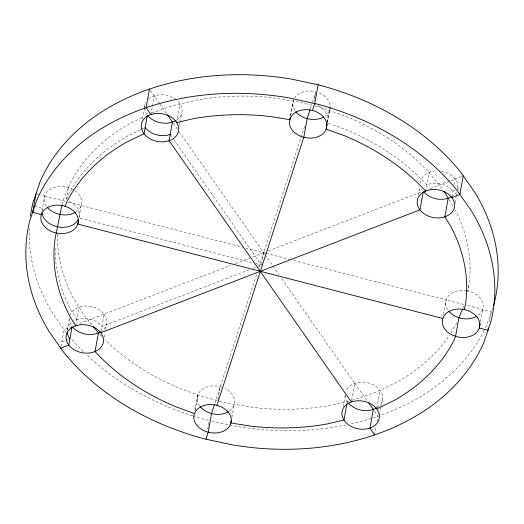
<?xml version="1.0" encoding="UTF-8"?>
<svg xmlns="http://www.w3.org/2000/svg" width="524" height="524" viewBox="0 0 524 524"><rect width="100%" height="100%" fill="white"/><g stroke="black" fill="none" stroke-linecap="round" stroke-linejoin="round"><path stroke-width="0.39" stroke-dasharray="2.62 1.97" d="M42.038 210.753L44.697 196.009L40.754 194.961M68.395 187.703L66.162 200.122L68.29 195.039A207.818 154.685 10.2 0 1 127.181 136.227L140.818 129.644M81.194 205.454L78.954 217.873L252.751 262.858M61.026 346.606L64.098 329.537L72.135 326.439A18.89 14.063 10.2 0 1 69.417 317.721M67.216 330.303L69.45 317.885M75.816 325.849L79.17 307.221M101.027 331.207L104.099 314.131A18.89 14.063 10.2 0 0 82.766 306.291L78.299 307.444A18.89 14.063 10.2 0 0 70.124 314.865M142.443 119.013L144.12 109.699M144.257 108.92L145.096 104.269M104.132 337.43L104.97 332.773M105.527 329.668L106.365 325.011M150.899 114.592L152.294 106.831M152.432 106.058L154.246 95.964M176.627 122.616L179.974 103.988M179.496 125.36L179.915 123.035M180.053 122.256L181.592 113.721M194.869 410.947L197.659 395.424L199.408 392.109A18.89 14.063 10.2 0 1 223.368 387.747M195.262 409.676L197.915 394.932M207.753 429.117L208.31 426.012M208.447 425.233L209.011 422.128M217.886 399.91L220.263 386.719L256.898 273.607M231.857 417.523L234.228 404.332M304.66 126.336L263.677 252.686L261.443 265.105L258.384 266.277M290.519 115.68L293.564 99.678M290.597 115.811L293.25 101.06M314.158 101.204L314.433 99.652M314.577 98.879L314.996 96.547M315.134 95.774L315.69 92.669M329.517 110.472L327.284 122.885L346.069 129.703A207.818 154.685 10.2 0 1 426.274 184.376L426.759 184.972L428.305 184.271A18.89 14.063 10.2 0 1 450.804 189.007L452.874 191.391L455.094 190.533M327.461 122.74L330.251 107.217A18.89 14.063 10.2 0 0 317.767 92.381M343.109 406.762L345.251 394.847M347.065 402.943L347.34 401.391M351.617 400.428L354.689 383.352L280.943 277.478M376.808 408.196L380.024 390.341M374.555 434.913L376.232 425.599M376.933 421.722L377.909 416.285L373.33 409.408M418.257 195.439L419.789 186.904M379.697 414.988L380.994 407.731M381.092 407.227L382.769 397.913M425.639 191.175L428.992 172.553M451.898 196.821L453.437 188.286M453.994 185.182L455.107 178.972M455.186 202.677L456.162 197.24M456.299 196.467L457 192.583M457.557 189.478L457.976 187.153M443.52 314.636L446.173 299.885L292.117 260.042M467.709 291.92L468.823 285.718A207.818 154.685 10.2 0 0 455.336 210.052M480.41 321.815L482.65 309.396M489.514 321.749L491.329 311.662L466.688 305.237M330.251 107.217L329.439 110.8A18.89 14.063 10.2 0 1 324.991 116.145M327.428 122.236L328.017 119.636A18.89 14.063 10.2 0 0 315.533 104.8M62.061 204.511L62.945 200.731L70.524 182.621A207.818 154.685 10.2 0 1 129.415 123.808L143.773 116.878M468.823 285.718L467.585 291.03L468.803 291.22A18.89 14.063 10.2 0 1 478.006 315.474M258.908 267.404L263.677 252.686L179.457 132.074M310.3 108.946L312.225 103.012M312.461 102.272L315.834 91.89L312.166 91.137A18.89 14.063 10.2 0 0 294.233 98.342M214.938 403.133L220.263 386.719M492.56 308.04L487.143 323.97A236.16 175.776 10.2 0 1 484.445 329.773M462.895 308.263L464.408 304.641L446.173 299.885M141.539 129.297L144.408 127.915M79.746 323.511L230.842 265.327M235.427 263.565L265.203 252.096M268.262 250.924L421.067 192.085M430.158 188.581L449.815 181.009M450.575 180.721L461.768 176.411M61.865 341.949L65.52 340.548M66.247 340.266L68.441 339.421M249.228 269.808L101.866 326.55A18.89 14.063 10.2 0 0 80.532 318.71L76.065 319.863A18.89 14.063 10.2 0 0 74.061 320.78M253.04 268.34L257.625 266.572M458.055 189.393L459.535 188.823M151.58 113.151L172.606 105.724L196.533 100.097A207.818 154.685 10.2 0 1 273.076 97.811L298.844 101.964L311.505 105.239M348.82 401.043L330.821 405.281A207.818 154.685 10.2 0 1 254.271 407.561L228.51 403.414L203.299 396.884L179.044 388.088A207.818 154.685 10.2 0 1 104.944 339.716M351.787 400.349L377.241 391.703L397.939 381.57A207.818 154.685 10.2 0 0 449.468 335.124M466.858 290.912L463.936 290.447A18.89 14.063 10.2 0 0 448.406 310.771M211.617 421.08L235.715 426.235A236.16 175.776 10.2 0 0 346.639 424.794M315.422 106.254L324.048 108.488L348.303 117.284A207.818 154.685 10.2 0 1 428.508 171.957L442.767 189.419M44.697 196.009L65.225 201.321M68.264 202.107L242.343 247.164M245.507 247.983L265.255 253.099M266.048 253.302L288.953 259.223M255.909 263.67L261.443 265.105L173.012 138.46M208.657 420.412L206.751 419.921A236.16 175.776 10.2 0 1 193.363 416.017M37.597 194.129L39.962 194.758M34.577 206.338L42.457 208.428A18.89 14.063 10.2 0 0 42.005 210.589M91.72 324.697L84.58 315.959L73.144 297.501A207.818 154.685 10.2 0 1 57.339 234.221M354.689 383.352L367.737 401.587M150.316 90.338L159.25 103.13M159.709 103.785L166.979 114.206M173.379 123.363L177.584 129.389M170.208 134.439L172.547 137.786M66.063 332.347L52.112 312.363A236.16 175.776 10.2 0 1 29.279 228.936M263.677 252.686L264.607 254.029M265.079 254.697L272.546 265.419M273.011 266.087L279.076 274.799M449.068 199.578L453.352 206.489M76.936 319.64L70.91 309.92A207.818 154.685 10.2 0 1 55.099 246.634M347.726 402.131L345.866 398.567A18.89 14.063 10.2 0 1 345.27 395.587M484.091 330.493A236.16 175.776 10.2 0 1 349.777 424.126M192.583 415.768A236.16 175.776 10.2 0 1 86.224 354.421M83.323 351.604A236.16 175.776 10.2 0 1 71.054 338.465M377.221 407.469A18.89 14.063 10.2 0 0 380.286 390.629L377.319 387.452A18.89 14.063 10.2 0 0 345.906 391.238M74.605 190.553A18.89 14.063 10.2 0 1 76.57 211.539M46.472 206.214A18.89 14.063 10.2 0 1 48.038 190.952A18.89 14.063 10.2 0 1 67.295 187.297L71.867 188.981A18.89 14.063 10.2 0 1 73.943 190.127M104.099 314.131A18.89 14.063 10.2 0 1 101.741 331.096M229.532 410.96A18.89 14.063 10.2 0 0 234.156 404.875L234.66 401.24A18.89 14.063 10.2 0 0 224.835 388.402M199.926 406.303A18.89 14.063 10.2 0 1 197.659 395.424M456.45 192.066A18.89 14.063 10.2 0 1 451.937 196.507M420.49 183.02A18.89 14.063 10.2 0 1 426.529 173.667L430.538 171.852A18.89 14.063 10.2 0 1 436.741 170.857M441.404 171.191A18.89 14.063 10.2 0 1 453.037 176.588L455.854 179.83A18.89 14.063 10.2 0 1 457.622 189.334M294.933 110.577A18.89 14.063 10.2 0 1 292.752 103.261M176.968 119.806A18.89 14.063 10.2 0 0 181.324 106.372L179.326 102.842A18.89 14.063 10.2 0 0 176.817 100.202M146.871 114.474A18.89 14.063 10.2 0 1 144.591 107.905M144.591 107.165A18.89 14.063 10.2 0 1 146.006 102.219M148.449 99.213A18.89 14.063 10.2 0 1 153.519 96.154L157.993 95.001A18.89 14.063 10.2 0 1 176.241 99.724M456.83 322.751A207.818 154.685 10.2 0 1 449.92 334.456M101.571 336.303A207.818 154.685 10.2 0 1 99.383 333.998M67.183 330.14A18.89 14.063 10.2 0 1 72.26 321.893M69.633 201.399A18.89 14.063 10.2 0 1 79.157 217.165"/><path stroke-width="0.79" d="M36.025 193.71L32.671 212.338L41.344 214.637A18.89 14.063 10.2 0 1 63.941 205.925L68.52 207.602A18.89 14.063 10.2 0 1 77.84 224.082L442.819 318.513A18.89 14.063 10.2 0 1 460.583 309.075L465.45 309.848A18.89 14.063 10.2 0 1 479.296 328.024L487.975 330.29L488.394 327.959M78.397 220.977L77.84 224.082A18.89 14.063 10.2 0 1 60.109 233.553L55.243 232.787A18.89 14.063 10.2 0 1 41.344 214.637M71.998 327.218L68.782 345.067L60.751 348.159M149.445 89.087L146.091 107.715L150.899 114.592M147.218 115.922L144.008 133.777L126.061 142.43A207.818 154.685 10.2 0 0 67.17 201.249L65.048 206.332M231.294 420.628L230.874 422.96L250.924 426.189A207.818 154.685 10.2 0 0 327.467 423.903L343.993 420.019L346.921 403.722M290.316 117.363L289.903 119.688L269.729 116.439A207.818 154.685 10.2 0 0 193.179 118.719L176.627 122.616M30.425 216.058A236.16 175.776 10.2 0 1 33.064 202.408L40.21 181.402A236.16 175.776 10.2 0 1 291.639 79.137L318.127 84.809L314.78 103.438L312.481 110.518M327.14 123.664L326.164 129.094L344.956 135.912A207.818 154.685 10.2 0 1 425.154 190.585L425.639 191.175M423.215 191.974L420.006 209.829L100.752 332.76A18.89 14.063 10.2 0 0 79.419 324.919L74.945 326.072A18.89 14.063 10.2 0 0 68.782 345.067A18.89 14.063 10.2 0 0 94.589 351.755L98.394 349.724A18.89 14.063 10.2 0 0 100.752 332.76M463.249 175.841L459.902 194.463L451.76 197.6M480.135 323.367L479.296 328.024A18.89 14.063 10.2 0 1 456.659 336.69L452.094 335A18.89 14.063 10.2 0 1 442.819 318.513M61.884 205.27L55.177 238.282A207.818 154.685 10.2 0 0 69.797 316.129L75.816 325.849M464.231 309.658L465.476 304.339A207.818 154.685 10.2 0 0 450.856 226.499L444.856 216.818L448.21 198.196L444.024 191.443M205.939 439.204L232.361 444.863A236.16 175.776 10.2 0 0 483.79 342.598L490.936 321.592A236.16 175.776 10.2 0 0 471.888 211.637L457.544 191.096A236.16 175.776 10.2 0 0 317.249 104.08L288.285 97.765A236.16 175.776 10.2 0 0 36.857 200.03L29.711 221.03A236.16 175.776 10.2 0 0 48.758 330.985L63.103 351.532A236.16 175.776 10.2 0 0 203.404 438.549L205.939 439.204L208.198 432.208L211.552 413.58L214.454 404.626M310.057 109.686L307.175 118.588L303.822 137.209L216.91 405.347A18.89 14.063 10.2 0 0 196.055 410.731L194.306 414.052A18.89 14.063 10.2 0 0 208.198 432.208A18.89 14.063 10.2 0 0 230.802 423.503L231.307 419.868A18.89 14.063 10.2 0 0 216.91 405.347M493.3 305.865L494.289 302.97A236.16 175.776 10.2 0 0 475.242 193.015L460.897 172.468A236.16 175.776 10.2 0 0 320.596 85.451L318.127 84.809M462.594 308.983L458.952 317.675L455.605 336.297L453.476 341.379A207.818 154.685 10.2 0 1 394.585 400.192L376.671 408.969M100.405 331.81L97.942 333.126A18.89 14.063 10.2 0 1 72.574 326.989M451.19 196.847L447.928 198.321A18.89 14.063 10.2 0 1 425.429 193.585L423.877 191.797M170.208 134.439L166.462 135.408A18.89 14.063 10.2 0 1 145.128 127.568M194.568 413.56L175.697 406.716A207.818 154.685 10.2 0 1 95.492 352.043L95.054 351.506L98.407 332.878L93.259 326.583M368.667 402.891L373.33 409.408L369.977 428.029L374.555 434.913M167.438 114.854L172.442 122.02L169.088 140.648L351.335 401.98A18.89 14.063 10.2 0 1 373.972 406.08L376.939 409.257A18.89 14.063 10.2 0 1 369.977 428.029A18.89 14.063 10.2 0 1 344.373 420.759L342.519 417.189A18.89 14.063 10.2 0 1 351.335 401.98M228.359 411.72A18.89 14.063 10.2 0 1 200.364 406.853M376.632 407.849A18.89 14.063 10.2 0 1 348.598 403.244M476.833 316.234A18.89 14.063 10.2 0 1 460.013 318.061L455.441 316.378A18.89 14.063 10.2 0 1 448.845 311.322M323.688 116.97A18.89 14.063 10.2 0 1 310.843 119.341L306.009 118.345A18.89 14.063 10.2 0 1 295.765 111.704M175.795 120.566A18.89 14.063 10.2 0 1 173.169 121.83L168.695 122.989A18.89 14.063 10.2 0 1 147.801 115.699M75.397 212.305A18.89 14.063 10.2 0 1 63.463 214.925L58.59 214.165A18.89 14.063 10.2 0 1 47.402 207.439M78.404 219.248A18.89 14.063 10.2 0 1 61.229 227.344L56.356 226.578A18.89 14.063 10.2 0 1 42.005 212.803M69.902 338.858A18.89 14.063 10.2 0 1 67.183 332.354M290.211 118.306L289.405 121.889A18.89 14.063 10.2 0 0 302.662 136.974L307.49 137.969A18.89 14.063 10.2 0 0 326.092 129.428L326.897 125.845A18.89 14.063 10.2 0 0 313.64 110.761L308.813 109.765A18.89 14.063 10.2 0 0 290.211 118.306M427.184 190.481L423.176 192.288A18.89 14.063 10.2 0 0 419.259 208.965L422.075 212.213A18.89 14.063 10.2 0 0 444.575 216.949L448.583 215.135A18.89 14.063 10.2 0 0 452.507 198.458L449.684 195.216A18.89 14.063 10.2 0 0 427.184 190.481M154.639 113.623L150.172 114.782A18.89 14.063 10.2 0 0 142.862 132.048A18.89 14.063 10.2 0 0 165.342 141.618L169.815 140.458A18.89 14.063 10.2 0 0 177.97 125L175.979 121.463A18.89 14.063 10.2 0 0 154.639 113.623"/></g></svg>
